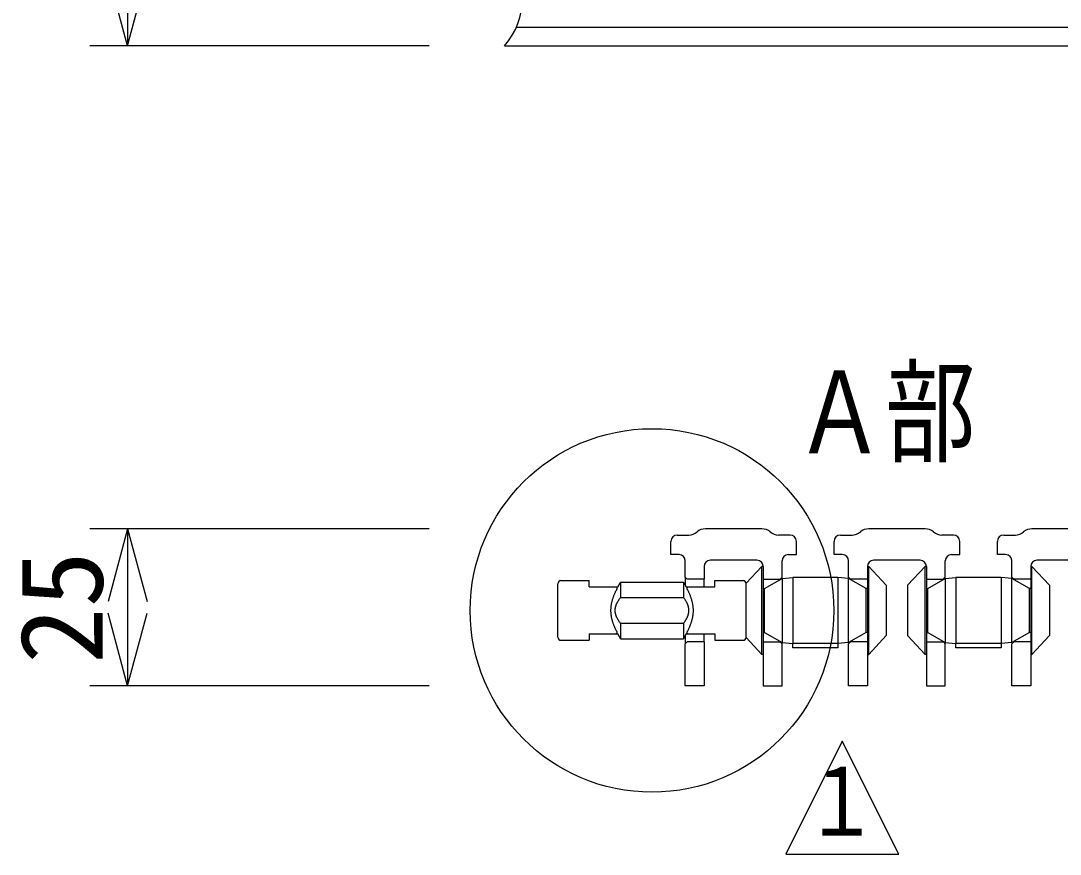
# Model space of a CAD drawing. Units: millimetres, scale not verified. Extents: x -819 to 819, y -558 to 522.
# Drawn here: x -576.5 to -411, y 49 to 181.8 of the extents above; entities that cross this region are included whole.
import ezdxf
from ezdxf.enums import TextEntityAlignment as Align

# ---------------------------------------------------------------- set-up
doc = ezdxf.new("R2010")
doc.units = ezdxf.units.MM
doc.header["$LTSCALE"] = 6
doc.linetypes.add('DASHED2', pattern=[3, 2, -1])
for name, color, linetype in [('0-0_計極細', 2, 'Continuous'), ('0-1_計細線', 3, 'Continuous'), ('0-5_寸法線', 7, 'Continuous'), ('0-7_枠細線', 5, 'Continuous')]:
    doc.layers.add(name, color=color, linetype=linetype)
doc.styles.add('ＭＳ ゴシック', font='')
doc.styles.get('ＭＳ ゴシック').set_extended_font_data('MS Gothic')

msp = doc.modelspace()

# ---------------------------------------------------------------- linework, layer by layer
at = {"layer": '0-0_計極細'}
for p, q in [((-458.499, 80.858), (-458.499, 94.858)), ((-441.499, 80.858), (-441.499, 94.858)), ((-432.499, 80.858), (-432.499, 94.858)), ((-415.499, 80.858), (-415.499, 94.858)), ((-455.299, 92.958), (-455.299, 82.758)), ((-453.599, 93.108), (-453.599, 82.608)), ((-446.399, 93.108), (-446.399, 82.608)), ((-444.699, 82.758), (-444.699, 92.958)), ((-429.299, 92.958), (-429.299, 82.758)), ((-427.599, 93.108), (-427.599, 82.608)), ((-420.399, 93.108), (-420.399, 82.608)), ((-418.699, 82.758), (-418.699, 92.958)), ((-458.099, 84.358), (-458.099, 91.358)), ((-441.899, 84.358), (-441.899, 91.358)), ((-432.099, 84.358), (-432.099, 91.358)), ((-415.899, 84.358), (-415.899, 91.358))]:
    msp.add_line(p, q, dxfattribs=at)
msp.add_arc((-507.945, 185.269), 11.296, 318.39585, 41.60415, dxfattribs=at)
at = {"layer": '0-1_計細線'}
for p, q in [((-497.585, 180.769), (532.415, 180.769)), ((-499.499, 177.769), (530.501, 177.769)), ((-471.999, 99.858), (-470.145, 99.858)), ((-458.499, 100.858), (-467.499, 100.858)), ((-453.999, 99.858), (-455.853, 99.858)), ((-445.999, 99.858), (-444.145, 99.858)), ((-432.499, 100.858), (-441.499, 100.858)), ((-427.999, 99.858), (-429.853, 99.858)), ((-419.999, 99.858), (-418.145, 99.858)), ((-406.499, 100.858), (-415.499, 100.858)), ((-472.999, 96.758), (-472.999, 98.858)), ((-452.999, 96.758), (-452.999, 98.858)), ((-446.999, 96.758), (-446.999, 98.858)), ((-426.999, 96.758), (-426.999, 98.858)), ((-420.999, 96.758), (-420.999, 98.858)), ((-471.699, 96.758), (-472.999, 96.758)), ((-454.299, 96.758), (-452.999, 96.758)), ((-445.699, 96.758), (-446.999, 96.758)), ((-428.299, 96.758), (-426.999, 96.758)), ((-419.699, 96.758), (-420.999, 96.758)), ((-470.699, 93.158), (-470.699, 95.758)), ((-467.699, 94.858), (-467.699, 92.858)), ((-459.299, 95.858), (-466.699, 95.858)), ((-458.499, 94.858), (-461.003, 92.175)), ((-458.299, 94.858), (-458.499, 94.858)), ((-458.299, 94.858), (-458.299, 92.858)), ((-458.299, 94.858), (-458.299, 80.858)), ((-455.299, 93.158), (-455.299, 95.758)), ((-444.699, 93.158), (-444.699, 95.758)), ((-441.699, 94.858), (-441.699, 92.858)), ((-441.699, 94.858), (-441.499, 94.858)), ((-441.699, 94.858), (-441.699, 80.858)), ((-441.499, 94.858), (-438.699, 91.858)), ((-433.299, 95.858), (-440.699, 95.858)), ((-432.499, 94.858), (-435.299, 91.858)), ((-432.299, 94.858), (-432.499, 94.858)), ((-432.299, 94.858), (-432.299, 92.858)), ((-432.299, 94.858), (-432.299, 80.858)), ((-429.299, 93.158), (-429.299, 95.758)), ((-418.699, 93.158), (-418.699, 95.758)), ((-415.699, 94.858), (-415.699, 92.858)), ((-415.699, 94.858), (-415.499, 94.858)), ((-415.699, 94.858), (-415.699, 80.858)), ((-415.499, 94.858), (-412.699, 91.858)), ((-407.299, 95.858), (-414.699, 95.858)), ((-458.099, 91.358), (-455.299, 92.958)), ((-455.299, 92.958), (-453.599, 93.108)), ((-446.399, 93.108), (-453.599, 93.108)), ((-444.699, 92.958), (-446.399, 93.108)), ((-441.899, 91.358), (-444.699, 92.958)), ((-432.099, 91.358), (-429.299, 92.958)), ((-429.299, 92.958), (-427.599, 93.108)), ((-420.399, 93.108), (-427.599, 93.108)), ((-418.699, 92.958), (-420.399, 93.108)), ((-415.899, 91.358), (-418.699, 92.958)), ((-490.999, 83.608), (-490.999, 92.108)), ((-490.499, 92.608), (-485.999, 92.608)), ((-485.999, 91.608), (-485.999, 92.608)), ((-485.999, 91.608), (-481.422, 91.608)), ((-480.999, 92.358), (-470.999, 92.358)), ((-480.999, 92.358), (-480.999, 89.92)), ((-470.999, 92.358), (-470.999, 89.92)), ((-470.576, 91.608), (-465.999, 91.608)), ((-465.999, 91.608), (-465.999, 92.608)), ((-465.999, 92.608), (-461.499, 92.608)), ((-460.999, 83.608), (-460.999, 92.108)), ((-458.299, 91.358), (-458.099, 91.358)), ((-441.699, 91.358), (-441.899, 91.358)), ((-438.699, 91.858), (-438.699, 83.858)), ((-435.299, 91.858), (-435.299, 83.858)), ((-432.299, 91.358), (-432.099, 91.358)), ((-415.699, 91.358), (-415.899, 91.358)), ((-412.699, 91.858), (-412.699, 83.858)), ((-480.999, 89.92), (-470.999, 89.92)), ((-470.999, 85.797), (-480.999, 85.797)), ((-480.999, 85.797), (-480.999, 83.358)), ((-470.999, 85.797), (-470.999, 83.358)), ((-490.499, 83.108), (-485.999, 83.108)), ((-485.999, 84.108), (-485.999, 83.108)), ((-485.999, 84.108), (-481.422, 84.108)), ((-480.999, 83.358), (-470.999, 83.358)), ((-470.576, 84.108), (-465.999, 84.108)), ((-467.699, 82.858), (-467.699, 75.858)), ((-465.999, 84.108), (-465.999, 83.108)), ((-465.999, 83.108), (-461.499, 83.108)), ((-458.499, 80.858), (-461.003, 83.542)), ((-458.299, 84.358), (-458.099, 84.358)), ((-458.299, 82.858), (-458.299, 75.858)), ((-458.099, 84.358), (-455.299, 82.758)), ((-441.899, 84.358), (-444.699, 82.758)), ((-441.699, 84.358), (-441.899, 84.358)), ((-441.699, 82.858), (-441.699, 75.858)), ((-441.499, 80.858), (-438.699, 83.858)), ((-432.499, 80.858), (-435.299, 83.858)), ((-432.299, 84.358), (-432.099, 84.358)), ((-432.299, 82.858), (-432.299, 75.858)), ((-432.099, 84.358), (-429.299, 82.758)), ((-415.899, 84.358), (-418.699, 82.758)), ((-415.699, 84.358), (-415.899, 84.358)), ((-415.699, 82.858), (-415.699, 75.858)), ((-415.499, 80.858), (-412.699, 83.858)), ((-470.699, 75.858), (-470.699, 82.558)), ((-455.299, 82.758), (-453.599, 82.608)), ((-455.299, 75.858), (-455.299, 82.558)), ((-446.399, 82.608), (-453.599, 82.608)), ((-453.599, 81.908), (-453.599, 82.608)), ((-446.399, 81.908), (-453.599, 81.908)), ((-444.699, 82.758), (-446.399, 82.608)), ((-446.399, 82.608), (-446.399, 81.908)), ((-444.699, 75.858), (-444.699, 82.558)), ((-429.299, 82.758), (-427.599, 82.608)), ((-429.299, 75.858), (-429.299, 82.558)), ((-420.399, 82.608), (-427.599, 82.608)), ((-427.599, 81.908), (-427.599, 82.608)), ((-420.399, 81.908), (-427.599, 81.908)), ((-418.699, 82.758), (-420.399, 82.608)), ((-420.399, 82.608), (-420.399, 81.908)), ((-418.699, 75.858), (-418.699, 82.558)), ((-458.299, 80.858), (-458.499, 80.858)), ((-441.699, 80.858), (-441.499, 80.858)), ((-432.299, 80.858), (-432.499, 80.858)), ((-415.699, 80.858), (-415.499, 80.858)), ((-467.699, 75.858), (-470.699, 75.858)), ((-458.299, 75.858), (-455.299, 75.858)), ((-441.699, 75.858), (-444.699, 75.858)), ((-432.299, 75.858), (-429.299, 75.858)), ((-415.699, 75.858), (-418.699, 75.858))]:
    msp.add_line(p, q, dxfattribs=at)
at = {"layer": '0-1_計細線', "linetype": 'DASHED2'}
for p, q in [((-470.699, 93.158), (-470.699, 91.835)), ((-467.699, 91.608), (-467.699, 92.858)), ((-470.699, 83.882), (-470.699, 82.558)), ((-467.699, 82.858), (-467.699, 84.108))]:
    msp.add_line(p, q, dxfattribs=at)
at = {"layer": '0-1_計細線'}
for points in [[(-467.699, 92.858), (-470.399, 92.858), (-470.699, 93.158)], [(-458.299, 92.858), (-455.599, 92.858), (-455.299, 93.158)], [(-441.699, 92.858), (-444.399, 92.858), (-444.699, 93.158)], [(-432.299, 92.858), (-429.599, 92.858), (-429.299, 93.158)], [(-415.699, 92.858), (-418.399, 92.858), (-418.699, 93.158)], [(-482.529, 88.188), (-482.521, 88.299), (-482.511, 88.411), (-482.499, 88.522), (-482.484, 88.634), (-482.468, 88.746), (-482.449, 88.857), (-482.429, 88.969), (-482.407, 89.079), (-482.382, 89.19), (-482.356, 89.299), (-482.329, 89.408), (-482.299, 89.515), (-482.268, 89.622), (-482.236, 89.727), (-482.202, 89.831), (-482.168, 89.933), (-482.132, 90.035), (-482.096, 90.134), (-482.059, 90.232), (-482.022, 90.328), (-481.984, 90.423), (-481.946, 90.515), (-481.907, 90.605), (-481.869, 90.693), (-481.831, 90.779), (-481.793, 90.863), (-481.754, 90.946), (-481.716, 91.028), (-481.677, 91.108)], [(-481.771, 91.608), (-481.756, 91.608), (-481.742, 91.607), (-481.728, 91.604), (-481.715, 91.601), (-481.702, 91.596), (-481.69, 91.591), (-481.678, 91.584), (-481.668, 91.577), (-481.657, 91.568), (-481.648, 91.559), (-481.639, 91.548), (-481.631, 91.537), (-481.624, 91.524), (-481.618, 91.51), (-481.612, 91.495), (-481.608, 91.48), (-481.604, 91.463), (-481.601, 91.445), (-481.6, 91.426), (-481.599, 91.406), (-481.599, 91.385), (-481.6, 91.364), (-481.603, 91.341), (-481.606, 91.318), (-481.611, 91.294), (-481.617, 91.269), (-481.624, 91.244), (-481.632, 91.218), (-481.641, 91.191), (-481.652, 91.164), (-481.664, 91.137), (-481.677, 91.108)], [(-481.422, 91.608), (-481.399, 91.651), (-481.376, 91.693), (-481.354, 91.734), (-481.333, 91.774), (-481.311, 91.812), (-481.291, 91.85), (-481.27, 91.886), (-481.251, 91.922), (-481.231, 91.956), (-481.213, 91.989), (-481.195, 92.02), (-481.178, 92.051), (-481.161, 92.08), (-481.145, 92.108), (-481.13, 92.134), (-481.115, 92.159), (-481.102, 92.183), (-481.089, 92.205), (-481.077, 92.226), (-481.065, 92.245), (-481.055, 92.263), (-481.045, 92.28), (-481.037, 92.294), (-481.029, 92.308), (-481.022, 92.32), (-481.016, 92.33), (-481.011, 92.339), (-481.006, 92.346), (-481.003, 92.351), (-481.001, 92.355), (-480.999, 92.358), (-480.999, 92.358)], [(-470.999, 92.358), (-470.998, 92.358), (-470.997, 92.355), (-470.995, 92.351), (-470.991, 92.346), (-470.987, 92.339), (-470.982, 92.33), (-470.976, 92.32), (-470.969, 92.308), (-470.961, 92.294), (-470.952, 92.28), (-470.943, 92.263), (-470.932, 92.245), (-470.921, 92.226), (-470.909, 92.205), (-470.896, 92.183), (-470.882, 92.159), (-470.868, 92.134), (-470.852, 92.108), (-470.837, 92.08), (-470.82, 92.051), (-470.803, 92.02), (-470.785, 91.989), (-470.766, 91.956), (-470.747, 91.922), (-470.727, 91.886), (-470.707, 91.85), (-470.686, 91.812), (-470.665, 91.774), (-470.643, 91.734), (-470.621, 91.693), (-470.599, 91.651), (-470.576, 91.608)], [(-470.321, 91.108), (-470.333, 91.134), (-470.344, 91.16), (-470.354, 91.185), (-470.363, 91.21), (-470.371, 91.234), (-470.378, 91.258), (-470.384, 91.281), (-470.389, 91.304), (-470.393, 91.327), (-470.396, 91.348), (-470.398, 91.369), (-470.399, 91.39), (-470.399, 91.41), (-470.398, 91.429), (-470.396, 91.447), (-470.393, 91.465), (-470.389, 91.481), (-470.385, 91.497), (-470.379, 91.512), (-470.372, 91.526), (-470.364, 91.539), (-470.356, 91.551), (-470.346, 91.562), (-470.336, 91.572), (-470.325, 91.58), (-470.313, 91.588), (-470.301, 91.594), (-470.287, 91.599), (-470.273, 91.603), (-470.258, 91.606), (-470.243, 91.608), (-470.227, 91.608)], [(-470.321, 91.108), (-470.282, 91.028), (-470.243, 90.946), (-470.205, 90.863), (-470.167, 90.779), (-470.129, 90.693), (-470.09, 90.605), (-470.052, 90.515), (-470.014, 90.423), (-469.976, 90.328), (-469.938, 90.232), (-469.901, 90.134), (-469.865, 90.035), (-469.83, 89.933), (-469.795, 89.831), (-469.762, 89.727), (-469.729, 89.622), (-469.698, 89.515), (-469.669, 89.408), (-469.641, 89.299), (-469.615, 89.19), (-469.591, 89.079), (-469.569, 88.969), (-469.548, 88.857), (-469.53, 88.746), (-469.513, 88.634), (-469.499, 88.522), (-469.487, 88.411), (-469.476, 88.299), (-469.468, 88.188), (-469.463, 88.077), (-469.461, 88.022), (-469.459, 87.968), (-469.458, 87.913), (-469.458, 87.858), (-469.458, 87.804), (-469.459, 87.749), (-469.461, 87.695), (-469.463, 87.64), (-469.468, 87.529)], [(-481.826, 88.284), (-481.814, 88.345), (-481.8, 88.407), (-481.785, 88.468), (-481.768, 88.53), (-481.749, 88.592), (-481.729, 88.654), (-481.707, 88.717), (-481.683, 88.78), (-481.658, 88.843), (-481.631, 88.907), (-481.602, 88.971), (-481.571, 89.035), (-481.539, 89.1), (-481.505, 89.165), (-481.469, 89.231), (-481.431, 89.297), (-481.391, 89.364), (-481.349, 89.431), (-481.305, 89.499), (-481.259, 89.567), (-481.211, 89.636), (-481.161, 89.706), (-481.109, 89.777), (-481.055, 89.848), (-480.999, 89.92)], [(-470.172, 88.284), (-470.184, 88.345), (-470.198, 88.407), (-470.213, 88.468), (-470.23, 88.53), (-470.248, 88.592), (-470.269, 88.654), (-470.291, 88.717), (-470.314, 88.78), (-470.34, 88.843), (-470.367, 88.907), (-470.396, 88.971), (-470.426, 89.035), (-470.459, 89.1), (-470.493, 89.165), (-470.529, 89.231), (-470.567, 89.297), (-470.607, 89.364), (-470.649, 89.431), (-470.693, 89.499), (-470.738, 89.567), (-470.786, 89.636), (-470.836, 89.706), (-470.888, 89.777), (-470.942, 89.848), (-470.999, 89.92)], [(-481.677, 84.608), (-481.716, 84.689), (-481.754, 84.771), (-481.793, 84.854), (-481.831, 84.938), (-481.869, 85.024), (-481.907, 85.112), (-481.946, 85.202), (-481.984, 85.294), (-482.022, 85.389), (-482.059, 85.485), (-482.096, 85.583), (-482.132, 85.682), (-482.168, 85.784), (-482.202, 85.886), (-482.236, 85.99), (-482.268, 86.095), (-482.299, 86.202), (-482.329, 86.309), (-482.356, 86.418), (-482.382, 86.527), (-482.407, 86.638), (-482.429, 86.748), (-482.449, 86.86), (-482.468, 86.971), (-482.484, 87.083), (-482.499, 87.195), (-482.511, 87.306), (-482.521, 87.418), (-482.529, 87.529), (-482.535, 87.64), (-482.537, 87.695), (-482.539, 87.749), (-482.539, 87.804), (-482.54, 87.858), (-482.539, 87.913), (-482.539, 87.968), (-482.537, 88.022), (-482.535, 88.077), (-482.529, 88.188)], [(-480.999, 85.797), (-481.055, 85.869), (-481.109, 85.94), (-481.161, 86.011), (-481.211, 86.081), (-481.259, 86.15), (-481.305, 86.218), (-481.349, 86.286), (-481.391, 86.353), (-481.431, 86.42), (-481.469, 86.486), (-481.505, 86.552), (-481.539, 86.617), (-481.571, 86.682), (-481.602, 86.746), (-481.631, 86.81), (-481.658, 86.874), (-481.683, 86.937), (-481.707, 87), (-481.729, 87.063), (-481.749, 87.125), (-481.768, 87.187), (-481.785, 87.249), (-481.8, 87.31), (-481.814, 87.372), (-481.826, 87.433), (-481.836, 87.494), (-481.845, 87.555), (-481.852, 87.616), (-481.858, 87.677), (-481.862, 87.737), (-481.864, 87.798), (-481.865, 87.858), (-481.864, 87.919), (-481.862, 87.98), (-481.858, 88.04), (-481.852, 88.101), (-481.845, 88.162), (-481.836, 88.223), (-481.826, 88.284)], [(-470.999, 85.797), (-470.942, 85.869), (-470.888, 85.94), (-470.836, 86.011), (-470.786, 86.081), (-470.738, 86.15), (-470.693, 86.218), (-470.649, 86.286), (-470.607, 86.353), (-470.567, 86.42), (-470.529, 86.486), (-470.493, 86.552), (-470.459, 86.617), (-470.426, 86.682), (-470.396, 86.746), (-470.367, 86.81), (-470.34, 86.874), (-470.314, 86.937), (-470.291, 87), (-470.269, 87.063), (-470.248, 87.125), (-470.23, 87.187), (-470.213, 87.249), (-470.198, 87.31), (-470.184, 87.372), (-470.172, 87.433), (-470.162, 87.494), (-470.153, 87.555), (-470.146, 87.616), (-470.14, 87.677), (-470.136, 87.737), (-470.134, 87.798), (-470.133, 87.858), (-470.134, 87.919), (-470.136, 87.98), (-470.14, 88.04), (-470.146, 88.101), (-470.153, 88.162), (-470.162, 88.223), (-470.172, 88.284)], [(-469.468, 87.529), (-469.476, 87.418), (-469.487, 87.306), (-469.499, 87.195), (-469.513, 87.083), (-469.53, 86.971), (-469.548, 86.86), (-469.569, 86.748), (-469.591, 86.638), (-469.615, 86.527), (-469.641, 86.418), (-469.669, 86.309), (-469.698, 86.202), (-469.729, 86.095), (-469.762, 85.99), (-469.795, 85.886), (-469.83, 85.784), (-469.865, 85.682), (-469.901, 85.583), (-469.938, 85.485), (-469.976, 85.389), (-470.014, 85.294), (-470.052, 85.202), (-470.09, 85.112), (-470.129, 85.024), (-470.167, 84.938), (-470.205, 84.854), (-470.243, 84.771), (-470.282, 84.689), (-470.321, 84.608)], [(-481.677, 84.608), (-481.665, 84.583), (-481.654, 84.557), (-481.644, 84.532), (-481.635, 84.507), (-481.627, 84.483), (-481.62, 84.459), (-481.614, 84.436), (-481.609, 84.413), (-481.605, 84.39), (-481.602, 84.369), (-481.6, 84.348), (-481.599, 84.327), (-481.599, 84.307), (-481.6, 84.288), (-481.602, 84.27), (-481.604, 84.252), (-481.608, 84.236), (-481.613, 84.22), (-481.619, 84.205), (-481.626, 84.191), (-481.633, 84.178), (-481.642, 84.166), (-481.651, 84.155), (-481.662, 84.145), (-481.673, 84.137), (-481.685, 84.129), (-481.697, 84.123), (-481.71, 84.118), (-481.724, 84.114), (-481.739, 84.111), (-481.755, 84.109), (-481.771, 84.108)], [(-470.227, 84.108), (-470.242, 84.109), (-470.256, 84.11), (-470.27, 84.113), (-470.283, 84.116), (-470.296, 84.121), (-470.308, 84.126), (-470.319, 84.133), (-470.33, 84.14), (-470.34, 84.149), (-470.35, 84.158), (-470.358, 84.169), (-470.366, 84.18), (-470.373, 84.193), (-470.38, 84.207), (-470.385, 84.222), (-470.39, 84.237), (-470.394, 84.254), (-470.396, 84.272), (-470.398, 84.291), (-470.399, 84.311), (-470.399, 84.332), (-470.397, 84.353), (-470.395, 84.376), (-470.391, 84.399), (-470.387, 84.423), (-470.381, 84.448), (-470.374, 84.473), (-470.366, 84.499), (-470.356, 84.526), (-470.346, 84.553), (-470.334, 84.58), (-470.321, 84.608)], [(-480.999, 83.358), (-480.999, 83.359), (-481.001, 83.362), (-481.003, 83.366), (-481.006, 83.371), (-481.011, 83.378), (-481.016, 83.387), (-481.022, 83.397), (-481.029, 83.409), (-481.037, 83.423), (-481.045, 83.437), (-481.055, 83.454), (-481.065, 83.472), (-481.077, 83.491), (-481.089, 83.512), (-481.102, 83.534), (-481.115, 83.558), (-481.13, 83.583), (-481.145, 83.609), (-481.161, 83.637), (-481.178, 83.666), (-481.195, 83.697), (-481.213, 83.728), (-481.231, 83.761), (-481.251, 83.795), (-481.27, 83.831), (-481.291, 83.867), (-481.311, 83.905), (-481.333, 83.943), (-481.354, 83.983), (-481.376, 84.024), (-481.399, 84.066), (-481.422, 84.108)], [(-470.576, 84.108), (-470.599, 84.066), (-470.621, 84.024), (-470.643, 83.983), (-470.665, 83.943), (-470.686, 83.905), (-470.707, 83.867), (-470.727, 83.831), (-470.747, 83.795), (-470.766, 83.761), (-470.785, 83.728), (-470.803, 83.697), (-470.82, 83.666), (-470.837, 83.637), (-470.852, 83.609), (-470.868, 83.583), (-470.882, 83.558), (-470.896, 83.534), (-470.909, 83.512), (-470.921, 83.491), (-470.932, 83.472), (-470.943, 83.454), (-470.952, 83.437), (-470.961, 83.423), (-470.969, 83.409), (-470.976, 83.397), (-470.982, 83.387), (-470.987, 83.378), (-470.991, 83.371), (-470.995, 83.366), (-470.997, 83.362), (-470.998, 83.359), (-470.999, 83.358)], [(-467.699, 82.858), (-470.399, 82.858), (-470.699, 82.558)], [(-458.299, 82.858), (-455.599, 82.858), (-455.299, 82.558)], [(-441.699, 82.858), (-444.399, 82.858), (-444.699, 82.558)], [(-432.299, 82.858), (-429.599, 82.858), (-429.299, 82.558)], [(-415.699, 82.858), (-418.399, 82.858), (-418.699, 82.558)]]:
    msp.add_lwpolyline(points, dxfattribs=at)
for centre, radius, start, end in [((-471.999, 98.858), 1, 90, 180), ((-470.145, 101.858), 2, 270, 311.40962), ((-467.499, 98.858), 2, 90, 131.40962), ((-458.499, 98.858), 2, 48.59038, 90), ((-455.853, 101.858), 2, 228.59038, 270), ((-453.999, 98.858), 1, 0, 90), ((-445.999, 98.858), 1, 90, 180), ((-444.145, 101.858), 2, 270, 311.40962), ((-441.499, 98.858), 2, 90, 131.40962), ((-432.499, 98.858), 2, 48.59038, 90), ((-429.853, 101.858), 2, 228.59038, 270), ((-427.999, 98.858), 1, 0, 90), ((-419.999, 98.858), 1, 90, 180), ((-418.145, 101.858), 2, 270, 311.40962), ((-415.499, 98.858), 2, 90, 131.40962), ((-471.699, 95.758), 1, 0, 90), ((-454.299, 95.758), 1, 90, 180), ((-445.699, 95.758), 1, 0, 90), ((-428.299, 95.758), 1, 90, 180), ((-419.699, 95.758), 1, 0, 90), ((-466.699, 94.858), 1, 90, 180), ((-459.299, 94.858), 1, 0, 90), ((-440.699, 94.858), 1, 90, 180), ((-433.299, 94.858), 1, 0, 90), ((-414.699, 94.858), 1, 90, 180), ((-490.499, 92.108), 0.5, 90, 180), ((-461.499, 92.108), 0.5, 0, 90), ((-490.499, 83.608), 0.5, 180, 270), ((-461.499, 83.608), 0.5, 270, 360)]:
    msp.add_arc(centre, radius, start, end, dxfattribs=at)
at = {"layer": '0-5_寸法線'}
for p, q in [((-559.499, 207.769), (-559.499, 177.769)), ((-559.499, 177.769), (-562.605, 189.36)), ((-559.499, 177.769), (-556.393, 189.36)), ((-511.499, 177.769), (-565.499, 177.769)), ((-511.499, 100.858), (-565.499, 100.858)), ((-559.499, 100.858), (-562.605, 89.267)), ((-559.499, 100.858), (-556.393, 89.267)), ((-559.499, 100.858), (-559.499, 75.858)), ((-559.499, 75.858), (-562.605, 87.45)), ((-559.499, 75.858), (-556.393, 87.45)), ((-511.499, 75.858), (-565.499, 75.858))]:
    msp.add_line(p, q, dxfattribs=at)
msp.add_circle((-475.999, 87.858), 28.947, dxfattribs=at)
at = {"layer": '0-7_枠細線'}
for p, q in [((-445.702, 67.033), (-454.702, 49.033)), ((-436.702, 49.033), (-445.702, 67.033)), ((-454.702, 49.033), (-436.702, 49.033))]:
    msp.add_line(p, q, dxfattribs=at)

# ---------------------------------------------------------------- texts
at = {"layer": '0-5_寸法線', "style": 'ＭＳ ゴシック', "width": 0.8}
msp.add_text('Ａ部', height=13.2, dxfattribs=at).set_placement((-453.282, 108.931), align=Align.BOTTOM_LEFT)
at = {"layer": '0-5_寸法線', "style": 'ＭＳ ゴシック'}
msp.add_text('25', height=13.2, rotation=90, dxfattribs=at).set_placement((-559.499, 79.358), align=Align.BOTTOM_LEFT)
at = {"layer": '0-7_枠細線', "style": 'ＭＳ ゴシック', "width": 0.8}
msp.add_text('１', height=11, dxfattribs=at).set_placement((-451.863, 48.665), align=Align.BOTTOM_LEFT)

doc.saveas('drawing.dxf')
